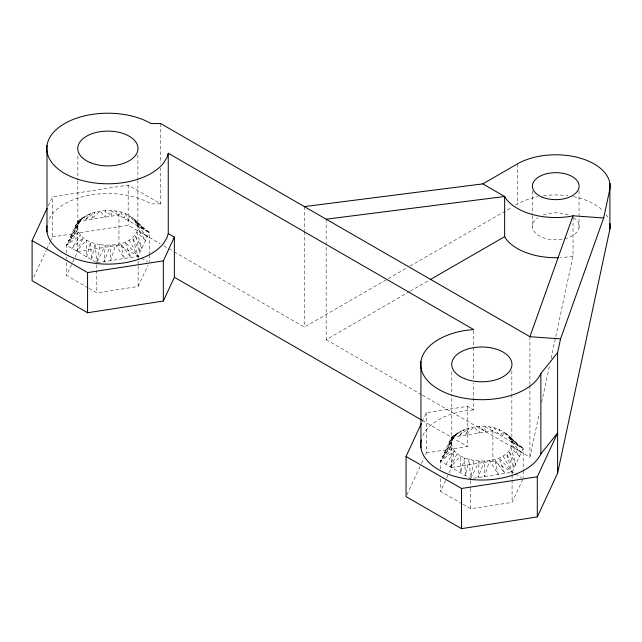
<?xml version="1.0" encoding="UTF-8"?>
<svg xmlns="http://www.w3.org/2000/svg" width="642" height="642" viewBox="0 0 642 642"><rect width="100%" height="100%" fill="white"/><g stroke="black" fill="none" stroke-linecap="round" stroke-linejoin="round"><path stroke-width="0.48" stroke-dasharray="3.21 2.41" d="M66.535 253.052L66.535 245.276L77.61 221.402C88.106 212.582 102.182 208.81 115.672 211.025C129.893 212.221 138.881 224.283 149.217 232.484L138.134 256.351L96.798 262.747L100.072 244.634C113.482 246.327 133.014 244.273 137.894 229.346L137.894 180.699M511.851 394.621L511.851 445.251C506.971 460.17 487.438 462.232 474.029 460.539L470.755 478.651L440.484 461.173L451.567 437.306C462.063 428.487 476.139 424.707 489.629 426.93C501.611 427.989 510.47 436.56 517.813 445.291L506.514 433.759L513.086 442.563L503.135 431.432L502.991 436.737L499.115 429.482L498.264 434.008L494.565 427.965L492.904 430.91L492.904 461.036L514.523 473.515M422.404 395.199L529.923 457.2L539.336 413.239M541.639 402.494L549.592 365.378M551.061 358.541L573.033 255.965L573.033 216.779M474.029 460.539L464.543 457.987L460.523 456.037L450.572 466.999L454.52 451.085L452.722 448.236L451.808 445.251L451.808 394.621M77.859 180.699L77.859 229.346L68.493 241.047C75.868 233.383 76.888 220.944 86.566 215.527M440.484 468.949L440.484 461.173L451.808 445.251L442.45 456.952C449.825 449.28 450.844 436.841 460.523 431.432M48.262 205.737L52.403 196.813L128.175 185.089L160.685 203.883L160.685 168.18M33.761 277.159L46.192 250.372M46.601 249.481L49.916 242.339M50.333 241.44L52.403 236.978L52.403 196.813M88.147 287.881L66.535 275.402L72.273 263.027M72.682 262.137L74.737 257.723M75.146 256.832L77.61 251.536L77.61 221.402L83.187 217.855L75.644 225.631L80.563 220.479L73.918 229.363L78.765 223.328L70.227 237.315L77.859 226.313M89.013 288.378L96.798 292.872L138.134 286.476L147.981 265.258M422.219 421.642L426.36 412.71L467.512 406.346L473.627 409.877L473.627 383.097M406.884 494.846L420.975 464.487M421.385 463.596L423.872 458.236M425.534 454.664L426.36 452.883L426.36 412.71M462.104 503.785L440.484 491.299L446.23 478.924M446.639 478.041L448.694 473.619M449.103 472.737L451.567 467.432L451.567 437.306L457.144 433.759L449.601 441.536L454.52 436.383L447.875 445.267L452.722 439.232L444.184 453.22L451.808 442.218M462.97 504.283L470.755 508.777L512.091 502.381L523.174 478.515M100.072 244.634C91.196 243.093 80.186 239.145 77.859 229.346L66.535 245.276L96.798 262.747L105.248 245.164L104.116 261.615L110.496 245.164L110.576 260.612L115.672 244.634L124.355 258.485L120.608 243.599L130.816 257.482L125.158 242.082L138.134 256.351L138.134 260.243M450.572 466.999L457.144 453.709L454.52 451.085L440.484 461.173L452.722 448.236M445.845 464.27L454.52 451.085M78.765 232.332L66.535 245.276L80.563 235.181L71.888 248.366L83.187 237.813L76.623 251.102L86.566 240.132L86.71 256.92L90.586 242.082L91.437 259.649L95.136 243.599L96.798 262.747M174.207 251.841L304.332 327.099L387.447 279.118M388.314 278.612L406.498 268.115M409.957 266.117L512.123 207.133M515.582 205.135L517.316 204.14A54.353 31.386 0 0 1 538.06 196.653M326.16 219.195L326.16 339.698L409.339 291.685M410.206 291.179L429.265 280.177M573.033 255.965L569.815 256.639A54.353 31.386 0 0 1 560.49 257.586M52.403 236.978L128.175 225.254L160.315 243.816M77.61 251.536L118.955 245.14L140.566 257.619M426.36 452.883L467.512 446.511L467.512 406.346M451.567 467.432L492.904 461.036M473.499 478.226L512.091 472.255L523.174 448.381L509.138 436.383L510.936 439.232L511.851 442.218L521.208 452.61L511.851 445.251L519.482 456.342L510.936 448.236L515.783 464.294L509.138 451.085L514.057 468.026L506.514 453.709L512.091 472.255L512.091 474.197M473.627 409.877L466.012 410.655A61.118 35.286 0 0 0 422.075 437.314M160.685 203.883L151.095 203.883A61.118 35.286 0 0 0 90.586 194.991A61.118 35.286 0 0 0 48.118 221.41M118.955 245.14L118.955 215.014L120.608 212.069L124.315 218.103L125.158 213.585L129.042 220.832L129.178 215.527L139.129 226.658L132.557 217.855L143.856 229.387L135.181 220.479L136.979 223.328L137.894 226.313L149.217 232.484L149.217 253.863M511.851 442.218L523.174 448.381L523.174 469.767M326.16 339.698L421.537 394.702M141.433 258.116L147.483 261.607M515.39 474.021L521.44 477.512M422.412 420.478L467.512 446.511M163.79 245.822L173.332 251.343M457.144 453.709L460.523 456.037L460.667 472.825L464.543 457.987L465.394 475.553L469.093 459.503L470.755 478.651L479.205 461.06L478.073 477.52L484.453 461.06L484.533 476.516L489.629 460.539L498.312 474.382L494.565 459.503L504.772 473.387L499.115 457.987L512.091 472.255L503.135 456.037M510.936 439.232L523.174 448.381L484.453 426.4L485.585 432.042L479.205 426.4L479.125 433.045L474.029 426.93L465.346 435.172L469.093 427.965L458.886 436.175L464.543 429.482L451.567 437.306L492.904 430.91L489.629 426.93M136.979 223.328L149.217 232.484L110.496 210.504L111.628 216.145L105.248 210.504L105.168 217.14L100.072 211.025L91.389 219.275L95.136 212.069L84.929 220.27L90.586 213.585L77.61 221.402L118.955 215.014L115.672 211.025M137.894 226.313L147.251 236.713L137.894 229.346L145.525 240.437L136.979 232.332L141.834 248.398L135.181 235.181L140.1 252.121L132.557 237.813L138.134 256.351L129.178 240.132M579.028 190.859L579.028 227.501M532.475 190.859L532.475 214.765M532.475 215.744L532.475 227.501M529.923 336.697L529.923 384.502M529.923 385.497L529.923 457.2M523.174 470.738L523.174 477.536M517.316 163.967L517.316 204.14M512.091 475.168L512.091 479.052M512.091 480.031L512.091 502.381M511.851 370.819L511.851 393.682M473.627 330.534L473.627 346.399M473.627 347.394L473.627 379.133M470.755 480.593L470.755 487.398M470.755 488.369L470.755 508.777M451.808 371.806L451.808 393.682M440.484 478.667L440.484 491.299M304.332 206.596L304.332 230.494M304.332 231.489L304.332 327.099M160.685 123.545L160.685 163.22M149.217 254.834L149.217 261.639M138.134 261.214L138.134 265.098M138.134 266.069L138.134 286.476M137.894 154.915L137.894 179.768M128.175 185.089L128.175 225.254M96.798 264.689L96.798 269.552M96.798 270.523L96.798 292.872M77.859 155.91L77.859 179.768M66.535 256.936L66.535 258.878M66.535 262.771L66.535 275.402M573.651 217.654A23.369 13.49 0 0 1 571.789 236.144A23.369 13.49 0 0 1 539.713 236.144A23.369 13.49 0 0 1 537.852 217.654M543.196 214.95A23.369 13.49 0 0 1 568.306 214.95M543.517 195.746A54.353 31.386 0 0 1 567.985 195.746M573.442 196.653A54.353 31.386 0 0 1 603.159 210.977M606.096 214.492A54.353 31.386 0 0 1 608.255 218.208"/><path stroke-width="0.96" d="M557.601 352.683L560.554 338.888L603.665 217.983L609.9 188.892A54.353 31.386 0 0 0 578.723 157.715A54.353 31.386 0 0 0 517.316 163.967L482.808 183.885L304.332 206.596L160.685 123.545L151.095 123.545A61.118 35.286 0 0 0 59.931 126.61A61.118 35.286 0 0 0 75.788 178.532A61.118 35.286 0 0 0 163.269 163.413L166.912 157.635L168.252 153.237L473.627 329.539L466.012 330.317A61.118 35.286 0 0 0 438.614 389.357A61.118 35.286 0 0 0 540.869 373.532L557.601 352.683L557.601 473.186L537.298 516.93L461.526 528.655L406.057 496.627L406.057 456.462L421.385 423.423M557.601 473.186L609.9 229.066L609.9 183.419M168.252 153.237L168.252 233.568L166.912 237.973L163.269 243.751A61.118 35.286 0 0 1 92.055 262.923A61.118 35.286 0 0 1 46.986 225.759M304.332 206.596L529.923 336.697L573.033 215.792L603.665 217.983M168.252 233.568L174.367 237.099L174.367 277.272L163.341 301.034L87.569 312.75L32.1 280.731L32.1 240.557L47.018 208.417M163.341 301.034L163.341 260.861L174.367 237.099M537.298 516.93L537.298 476.765L557.601 433.013L540.869 453.87A61.118 35.286 0 0 1 469.719 479.325A61.118 35.286 0 0 1 421.28 439.914M430.132 279.679L504.636 236.657L504.636 196.492L482.808 183.885M573.033 215.792L569.815 216.474A54.353 31.386 0 0 1 506.49 199.421L504.636 196.492L326.16 219.195M32.1 240.557L87.569 272.585L163.341 260.861M406.057 456.462L461.526 488.482L537.298 476.765M529.923 336.697L560.554 338.888M174.367 277.272L421.545 419.98M504.636 236.657L506.49 239.586A54.353 31.386 0 0 0 558.596 257.667M540.869 373.532L540.869 453.87M461.526 488.482L461.526 528.655M420.943 361.326L420.943 447.811M87.569 272.585L87.569 312.75M46.986 145.421L46.986 231.914M609.9 223.593A54.353 31.386 0 0 1 609.9 229.066M542.346 197.206A23.369 13.49 0 0 0 579.028 187.336A23.369 13.49 0 0 0 545.877 173.934A23.369 13.49 0 0 0 542.346 197.206M464.543 378.652A30.134 17.398 0 0 0 511.851 365.916A30.134 17.398 0 0 0 469.093 348.638A30.134 17.398 0 0 0 464.543 378.652M90.586 162.747A30.134 17.398 0 0 0 137.894 150.019A30.134 17.398 0 0 0 95.136 132.733A30.134 17.398 0 0 0 90.586 162.747"/></g></svg>
